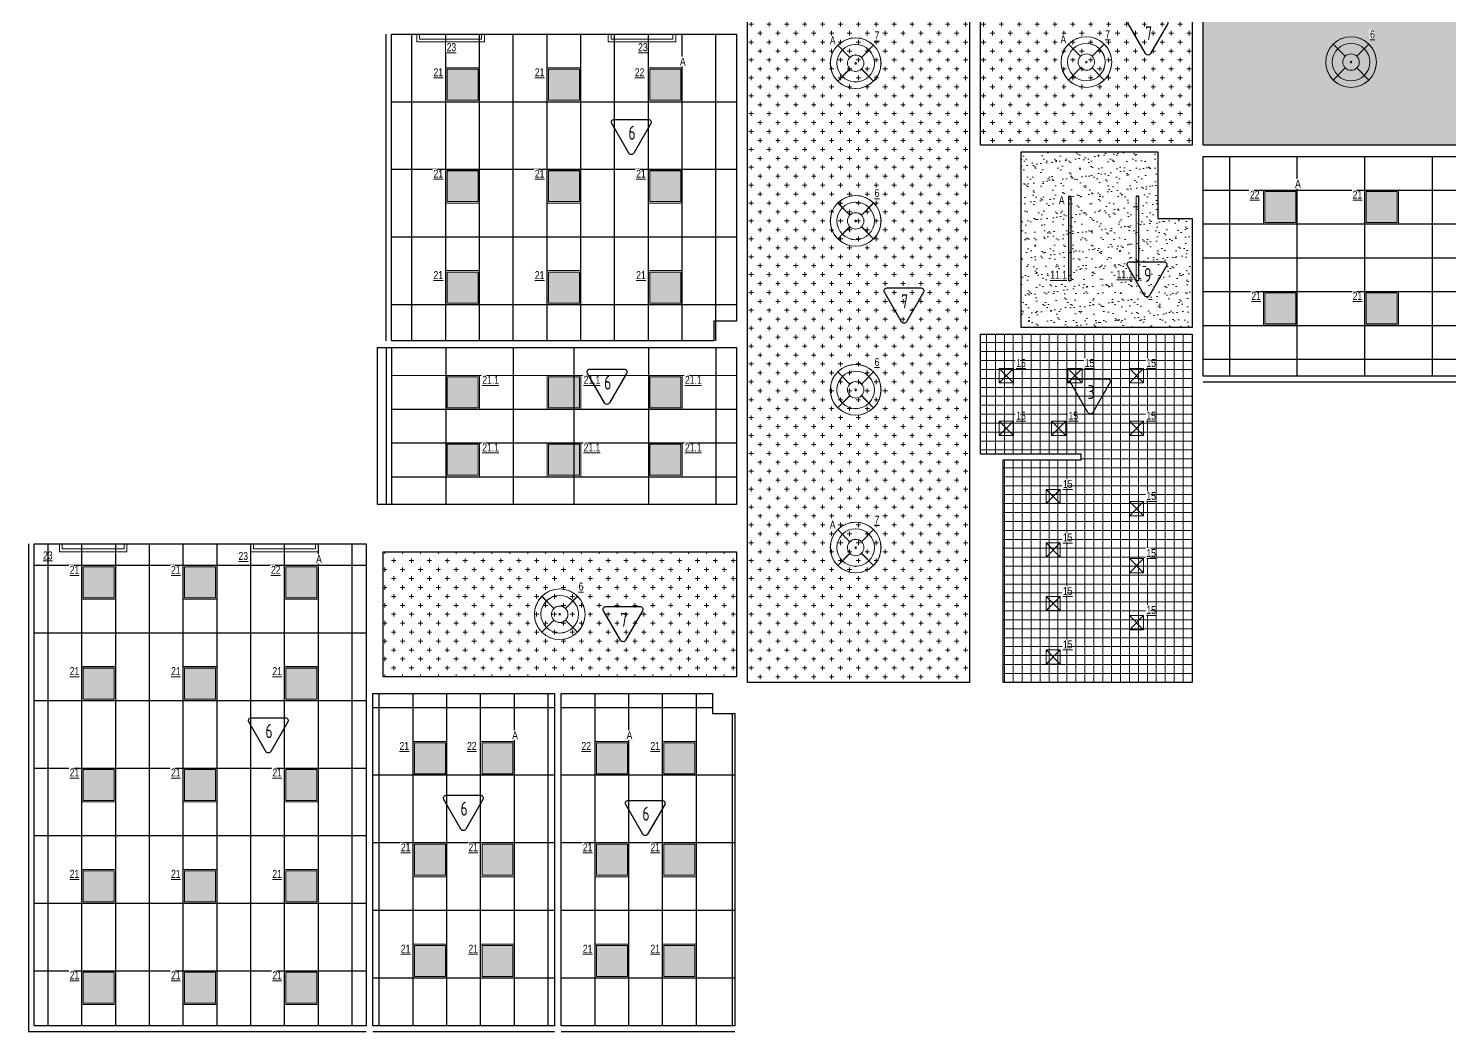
# Model space of a CAD drawing. Header units: millimetres. Extents: x -510890 to 418982, y -118257 to 141350.
# Drawn here: x -76616 to -51371, y 55456 to 73268 of the extents above; entities that cross this region are included whole.
import ezdxf

# ---------------------------------------------------------------- set-up
doc = ezdxf.new("R2010")
doc.units = ezdxf.units.MM
for name, color, linetype, lineweight in [('_ЭОМ_ОБЩ_Освещение_текст тип светильника', 172, 'Continuous', 50), ('_ЭОМ_светильник А', 1, 'Continuous', 35), ('_ЭОМ_светильник Р', 4, 'Continuous', 35), ('АР_Потолки_Штриховка', 252, 'Continuous', 0)]:
    doc.layers.add(name, color=color, linetype=linetype, lineweight=lineweight)
doc.layers.add('X-ref Light', color=250, linetype='Continuous')
doc.layers.add('АР_Потолок_Грильято_черный_50х50', color=7, linetype='Continuous', lineweight=5, true_color=0xfa3e00)
doc.layers.add('АР_Потолок_Покраска', color=7, linetype='Continuous', lineweight=5, true_color=0x007399)
doc.layers.get('X-ref Light').off()
doc.styles.add('ISOCPEUR', font='isocpeur.ttf', dxfattribs={"height": 800})
doc.styles.add('ГОСТ', font='cad.shx', dxfattribs={"width": 0.8})

# ---------------------------------------------------------------- blocks, each defined once
blk = doc.blocks.new('A$C4757d704')
at = {"true_color": 0xf8f6b0, "transparency": 33554687}
h = blk.add_hatch(color=51, dxfattribs=at)
h.dxf.hatch_style = 1
h.paths.add_polyline_path([(214, 686), (132, 768, 0.198841), (0, 450, 0.198983), (132, 132), (214, 214, -0.198912), (116, 450, -0.198912)])
edge = h.paths.add_edge_path()
edge.add_arc((450, 450), 334, 135, 180)
edge.add_arc((450, 450), 334, 180, 225)
edge.add_line((214, 214), (347, 347))
edge.add_ellipse((450, 450), major_axis=(-146, 0), ratio=1, start_angle=315, end_angle=405, ccw=False)
edge.add_line((347, 553), (214, 686))
edge = h.paths.add_edge_path()
edge.add_line((214, 686), (347, 553))
edge.add_ellipse((450, 450), major_axis=(-146, 0), ratio=1, start_angle=225, end_angle=315, ccw=False)
edge.add_line((553, 553), (686, 686))
edge.add_arc((450, 450), 334, 45, 135)
h.paths.add_polyline_path([(132, 768), (214, 686, -0.414214), (686, 686), (768, 768, 0.414374)])
h.paths.add_polyline_path([(768, 768), (686, 686, -0.198912), (784, 450, -0.198912), (686, 214), (768, 132, 0.198983), (900, 450, 0.198841)])
edge = h.paths.add_edge_path()
edge.add_line((686, 686), (553, 553))
edge.add_ellipse((450, 450), major_axis=(-146, 0), ratio=1, start_angle=495, end_angle=585, ccw=False)
edge.add_line((553, 347), (686, 214))
edge.add_arc((450, 450), 334, 315, 360)
edge.add_arc((450, 450), 334, 0, 45)
edge = h.paths.add_edge_path()
edge.add_ellipse((450, 450), major_axis=(-146, 0), ratio=1, start_angle=405, end_angle=495, ccw=False)
edge.add_line((347, 347), (214, 214))
edge.add_arc((450, 450), 334, 225, 315)
edge.add_line((686, 214), (553, 347))
h.paths.add_polyline_path([(768, 132), (686, 214, -0.414214), (214, 214), (132, 132, 0.414054)])
edge = h.paths.add_edge_path()
edge.add_ellipse((450, 450), major_axis=(-146, 0), ratio=1, start_angle=495, end_angle=585)
edge.add_ellipse((450, 450), major_axis=(-146, 0), ratio=1, start_angle=225, end_angle=315)
edge.add_ellipse((450, 450), major_axis=(-146, 0), ratio=1, start_angle=315, end_angle=405)
edge.add_ellipse((450, 450), major_axis=(-146, 0), ratio=1, start_angle=405, end_angle=495)
edge = h.paths.add_edge_path(flags=0)
edge.add_ellipse((450, 450), major_axis=(-14.6, 0), ratio=1, start_angle=0, end_angle=360)
edge = h.paths.add_edge_path(flags=16)
edge.add_ellipse((450, 450), major_axis=(-14.6, 0), ratio=1, start_angle=0, end_angle=360)
at = {"layer": 'АР_Потолки_Штриховка', "color": 18, "ltscale": 100, "true_color": 0x000000}
for points in [[(132, 768), (347, 553)], [(768, 768), (553, 553)], [(347, 347), (132, 132)], [(553, 347), (768, 132)]]:
    blk.add_lwpolyline(points, dxfattribs=at)
for radius in [450, 334]:
    blk.add_circle((450, 450), radius, dxfattribs=at)
for major_axis in [(-146, 0), (-146, 0), (-14.6, 0)]:
    blk.add_ellipse((450, 450), major_axis=major_axis, ratio=1, start_param=3.926991, end_param=10.210176, dxfattribs=at)
blk = doc.blocks.new('светильник школа коридор')
at = {"color": 0, "linetype": 'ByBlock', "lineweight": -2}
for points in [[(-318, 318), (-103, 103)], [(318, 318), (103, 103)], [(-103, -103), (-318, -318)], [(103, -103), (318, -318)]]:
    blk.add_lwpolyline(points, dxfattribs=at)
blk.add_circle((0, 0), 334, dxfattribs=at)
for major_axis in [(-450, 0), (-146, 0), (-146, 0), (-14.6, 0)]:
    blk.add_ellipse((0, 0), major_axis=major_axis, ratio=1, start_param=3.926991, end_param=10.210176, dxfattribs=at)
blk = doc.blocks.new('RVE-SLIM-PRIME-595')
at = {"color": 0, "linetype": 'ByBlock', "lineweight": -2, "ltscale": 40}
for points in [[(300, -300), (-300, -300), (-300, 300), (300, 300)], [(275, -275), (-275, -275), (-275, 275), (275, 275)]]:
    blk.add_lwpolyline(points, close=True, dxfattribs=at)
blk = doc.blocks.new('Кососвет')
at = {"color": 0, "linetype": 'ByBlock', "lineweight": -2, "ltscale": 40}
for points in [[(-600, 26), (600, 26), (600, -111)], [(-600, 26), (-600, -111)], [(-600, -111), (-550, -111)], [(-550, -24), (550, -24)], [(-550, -111), (-550, -24)], [(600, -111), (550, -111), (550, -24)]]:
    blk.add_lwpolyline(points, dxfattribs=at)
blk = doc.blocks.new('RVE-PLS5070-1500-P')
at = {"color": 0, "linetype": 'ByBlock', "lineweight": -2, "ltscale": 40}
for points in [[(750, -25), (-750, -25), (-750, 25), (750, 25)], [(745, -20), (-745, -20), (-745, 20), (745, 20)]]:
    blk.add_lwpolyline(points, close=True, dxfattribs=at)
blk = doc.blocks.new('40 НА 40 ГРИЛЬЯТО ДЛЯ 50')
at = {"color": 0, "linetype": 'ByBlock', "lineweight": -2, "ltscale": 100}
for points in [[(125, -125), (-125, -125), (-125, 125), (125, 125), (125, -125)], [(125, 125), (-125, -125)], [(-125, 125), (125, -125)]]:
    blk.add_lwpolyline(points, dxfattribs=at)
blk = doc.blocks.new('A$Cf5012a0c')
at = {"layer": 'АР_Потолки_Штриховка', "color": 18, "lineweight": 18, "ltscale": 100, "true_color": 0x000000}
for points in [[(4138, -43483), (3538, -43483), (3538, -42883), (4138, -42883)], [(4113, -43458), (3563, -43458), (3563, -42908), (4113, -42908)], [(5938, -43483), (5338, -43483), (5338, -42883), (5938, -42883)], [(5913, -43458), (5363, -43458), (5363, -42908), (5913, -42908)], [(7738, -43483), (7138, -43483), (7138, -42883), (7738, -42883)], [(7713, -43458), (7163, -43458), (7163, -42908), (7713, -42908)], [(4138, -45283), (3538, -45283), (3538, -44683), (4138, -44683)], [(5938, -45283), (5338, -45283), (5338, -44683), (5938, -44683)], [(7738, -45283), (7138, -45283), (7138, -44683), (7738, -44683)], [(4113, -45258), (3563, -45258), (3563, -44708), (4113, -44708)], [(5913, -45258), (5363, -45258), (5363, -44708), (5913, -44708)], [(7713, -45258), (7163, -45258), (7163, -44708), (7713, -44708)], [(18665, -45654), (18065, -45654), (18065, -45054), (18665, -45054)], [(18640, -45629), (18090, -45629), (18090, -45079), (18640, -45079)], [(20465, -45654), (19865, -45654), (19865, -45054), (20465, -45054)], [(20440, -45629), (19890, -45629), (19890, -45079), (20440, -45079)], [(4138, -47083), (3538, -47083), (3538, -46483), (4138, -46483)], [(4113, -47058), (3563, -47058), (3563, -46508), (4113, -46508)], [(5938, -47083), (5338, -47083), (5338, -46483), (5938, -46483)], [(5913, -47058), (5363, -47058), (5363, -46508), (5913, -46508)], [(7738, -47083), (7138, -47083), (7138, -46483), (7738, -46483)], [(7713, -47058), (7163, -47058), (7163, -46508), (7713, -46508)], [(18665, -47454), (18065, -47454), (18065, -46854), (18665, -46854)], [(18640, -47429), (18090, -47429), (18090, -46879), (18640, -46879)], [(20465, -47454), (19865, -47454), (19865, -46854), (20465, -46854)], [(20440, -47429), (19890, -47429), (19890, -46879), (20440, -46879)], [(-2325, -52315), (-2925, -52315), (-2925, -51715), (-2325, -51715)], [(-2350, -52290), (-2900, -52290), (-2900, -51740), (-2350, -51740)], [(-525, -52315), (-1125, -52315), (-1125, -51715), (-525, -51715)], [(-550, -52290), (-1100, -52290), (-1100, -51740), (-550, -51740)], [(1275, -52315), (675, -52315), (675, -51715), (1275, -51715)], [(1250, -52290), (700, -52290), (700, -51740), (1250, -51740)], [(-2325, -54115), (-2925, -54115), (-2925, -53515), (-2325, -53515)], [(-525, -54115), (-1125, -54115), (-1125, -53515), (-525, -53515)], [(1275, -54115), (675, -54115), (675, -53515), (1275, -53515)], [(-2350, -54090), (-2900, -54090), (-2900, -53540), (-2350, -53540)], [(-550, -54090), (-1100, -54090), (-1100, -53540), (-550, -53540)], [(1250, -54090), (700, -54090), (700, -53540), (1250, -53540)], [(-2325, -55915), (-2925, -55915), (-2925, -55315), (-2325, -55315)], [(-2350, -55890), (-2900, -55890), (-2900, -55340), (-2350, -55340)], [(-525, -55915), (-1125, -55915), (-1125, -55315), (-525, -55315)], [(-550, -55890), (-1100, -55890), (-1100, -55340), (-550, -55340)], [(1275, -55915), (675, -55915), (675, -55315), (1275, -55315)], [(1250, -55890), (700, -55890), (700, -55340), (1250, -55340)], [(-2325, -57715), (-2925, -57715), (-2925, -57115), (-2325, -57115)], [(-2350, -57690), (-2900, -57690), (-2900, -57140), (-2350, -57140)], [(-525, -57715), (-1125, -57715), (-1125, -57115), (-525, -57115)], [(-550, -57690), (-1100, -57690), (-1100, -57140), (-550, -57140)], [(1275, -57715), (675, -57715), (675, -57115), (1275, -57115)], [(1250, -57690), (700, -57690), (700, -57140), (1250, -57140)], [(-2325, -59515), (-2925, -59515), (-2925, -58915), (-2325, -58915)], [(-2350, -59490), (-2900, -59490), (-2900, -58940), (-2350, -58940)], [(-525, -59515), (-1125, -59515), (-1125, -58915), (-525, -58915)], [(-550, -59490), (-1100, -59490), (-1100, -58940), (-550, -58940)], [(1275, -59515), (675, -59515), (675, -58915), (1275, -58915)], [(1250, -59490), (700, -59490), (700, -58940), (1250, -58940)]]:
    blk.add_lwpolyline(points, close=True, dxfattribs=at)
at = {"layer": '_ЭОМ_светильник А', "color": 18, "lineweight": 18, "ltscale": 100, "true_color": 0x000000}
for p in [(7438, -43183), (18365, -45354), (975, -52015), (4458, -55144), (6490, -55144)]:
    blk.add_blockref('RVE-SLIM-PRIME-595', p, dxfattribs=at)
at = {"layer": '_ЭОМ_светильник Р', "color": 18, "lineweight": 18, "ltscale": 100, "true_color": 0x000000, "rotation": 180}
for p in [(3625, -42394), (7025, -42394), (-2725, -51448)]:
    blk.add_blockref('Кососвет', p, dxfattribs=at)
at = {"layer": '_ЭОМ_светильник Р', "color": 18, "lineweight": 18, "ltscale": 100, "true_color": 0x000000}
for name, p in [('светильник школа коридор', (19620, -42780)), ('RVE-SLIM-PRIME-595', (3838, -43183)), ('RVE-SLIM-PRIME-595', (5638, -43183)), ('RVE-SLIM-PRIME-595', (3838, -44983)), ('RVE-SLIM-PRIME-595', (5638, -44983)), ('RVE-SLIM-PRIME-595', (7438, -44983)), ('светильник школа коридор', (10820, -45599)), ('RVE-SLIM-PRIME-595', (20165, -45354)), ('RVE-SLIM-PRIME-595', (3838, -46783)), ('RVE-SLIM-PRIME-595', (5638, -46783)), ('RVE-SLIM-PRIME-595', (7438, -46783)), ('RVE-SLIM-PRIME-595', (18365, -47154)), ('RVE-SLIM-PRIME-595', (20165, -47154)), ('светильник школа коридор', (10820, -48599)), ('RVE-SLIM-PRIME-595', (3838, -48642)), ('RVE-SLIM-PRIME-595', (5638, -48642)), ('RVE-SLIM-PRIME-595', (7438, -48642)), ('40 НА 40 ГРИЛЬЯТО ДЛЯ 50', (13497, -48348)), ('40 НА 40 ГРИЛЬЯТО ДЛЯ 50', (14716, -48348)), ('40 НА 40 ГРИЛЬЯТО ДЛЯ 50', (15809, -48348)), ('40 НА 40 ГРИЛЬЯТО ДЛЯ 50', (13497, -49283)), ('40 НА 40 ГРИЛЬЯТО ДЛЯ 50', (14426, -49283)), ('40 НА 40 ГРИЛЬЯТО ДЛЯ 50', (15809, -49283)), ('RVE-SLIM-PRIME-595', (3838, -49842)), ('RVE-SLIM-PRIME-595', (5638, -49842)), ('RVE-SLIM-PRIME-595', (7438, -49842)), ('40 НА 40 ГРИЛЬЯТО ДЛЯ 50', (14328, -50494)), ('40 НА 40 ГРИЛЬЯТО ДЛЯ 50', (15809, -50709)), ('40 НА 40 ГРИЛЬЯТО ДЛЯ 50', (14328, -51444)), ('RVE-SLIM-PRIME-595', (-2625, -52015)), ('RVE-SLIM-PRIME-595', (-825, -52015)), ('40 НА 40 ГРИЛЬЯТО ДЛЯ 50', (15809, -51721)), ('светильник школа коридор', (5563, -52584)), ('40 НА 40 ГРИЛЬЯТО ДЛЯ 50', (14328, -52394)), ('40 НА 40 ГРИЛЬЯТО ДЛЯ 50', (15809, -52734)), ('40 НА 40 ГРИЛЬЯТО ДЛЯ 50', (14328, -53344)), ('RVE-SLIM-PRIME-595', (-2625, -53815)), ('RVE-SLIM-PRIME-595', (-825, -53815)), ('RVE-SLIM-PRIME-595', (975, -53815)), ('RVE-SLIM-PRIME-595', (3258, -55144)), ('RVE-SLIM-PRIME-595', (7690, -55144)), ('RVE-SLIM-PRIME-595', (-2625, -55615)), ('RVE-SLIM-PRIME-595', (-825, -55615)), ('RVE-SLIM-PRIME-595', (975, -55615)), ('RVE-SLIM-PRIME-595', (3258, -56944)), ('RVE-SLIM-PRIME-595', (4458, -56944)), ('RVE-SLIM-PRIME-595', (6490, -56944)), ('RVE-SLIM-PRIME-595', (7690, -56944)), ('RVE-SLIM-PRIME-595', (-2625, -57415)), ('RVE-SLIM-PRIME-595', (-825, -57415)), ('RVE-SLIM-PRIME-595', (975, -57415)), ('RVE-SLIM-PRIME-595', (3258, -58744)), ('RVE-SLIM-PRIME-595', (4458, -58744)), ('RVE-SLIM-PRIME-595', (6490, -58744)), ('RVE-SLIM-PRIME-595', (7690, -58744)), ('RVE-SLIM-PRIME-595', (-2625, -59215)), ('RVE-SLIM-PRIME-595', (-825, -59215)), ('RVE-SLIM-PRIME-595', (975, -59215))]:
    blk.add_blockref(name, p, dxfattribs=at)
at = {"layer": 'X-ref Light', "color": 18, "linetype": 'ByBlock', "lineweight": 18, "ltscale": 40, "true_color": 0x000000}
for p in [(10370, -43250), (14468, -43230), (19170, -43230), (10370, -46050), (10370, -49050), (10370, -51850), (5113, -53035)]:
    blk.add_blockref('A$C4757d704', p, dxfattribs=at)
at = {"layer": '_ЭОМ_ОБЩ_Освещение_текст тип светильника', "color": 18, "lineweight": 18, "ltscale": 40, "true_color": 0x000000, "char_height": 142.2, "width": 55.87, "attachment_point": 1, "style": 'ГОСТ', "bg_fill": 3, "box_fill_scale": 1.1, "bg_fill_color": 256, "bg_fill_transparency": 0}
for insert in [(14278, -46485), (15454, -46477)]:
    blk.add_mtext('{\\L11.1}', dxfattribs=dict(at, insert=insert))
at = {"layer": '_ЭОМ_светильник А', "color": 18, "lineweight": 18, "ltscale": 100, "true_color": 0x000000, "insert": (14429, -45161), "char_height": 142, "width": 86.04, "attachment_point": 1, "style": 'ГОСТ', "bg_fill": 3, "box_fill_scale": 1.1, "bg_fill_color": 256, "bg_fill_transparency": 0}
blk.add_mtext('А', dxfattribs=at)
at = {"layer": '_ЭОМ_светильник А', "color": 18, "lineweight": 18, "ltscale": 100, "true_color": 0x000000, "rotation": 269.9999999999999}
blk.add_blockref('RVE-PLS5070-1500-P', (14625, -45913), dxfattribs=at)
at = {"layer": '_ЭОМ_светильник Р', "color": 18, "lineweight": 18, "ltscale": 100, "true_color": 0x000000, "rotation": 269.9999999999999}
blk.add_blockref('RVE-PLS5070-1500-P', (15825, -45913), dxfattribs=at)
at = {"layer": '_ЭОМ_ОБЩ_Освещение_текст тип светильника', "color": 18, "lineweight": 18, "ltscale": 40, "true_color": 0x000000, "char_height": 142.2, "width": 55.87, "attachment_point": 1, "style": 'ГОСТ', "bg_fill": 3, "box_fill_scale": 1.1, "bg_fill_color": 256, "bg_fill_transparency": 0}
for s, insert in [('{\\L6}', (19957, -42216)), ('{\\L23}', (3555, -42444)), ('{\\L23}', (6955, -42444)), ('{\\L21}', (3321, -42890)), ('{\\L21}', (5121, -42890)), ('{\\L22}', (6897, -42890)), ('{\\L21}', (3321, -44690)), ('{\\L21}', (5121, -44690)), ('{\\L21}', (6921, -44690)), ('{\\L6}', (11157, -45035)), ('{\\L22}', (17824, -45062)), ('{\\L21}', (19649, -45062)), ('{\\L21}', (3321, -46490)), ('{\\L21}', (5121, -46490)), ('{\\L21}', (6921, -46490)), ('{\\L21}', (17849, -46862)), ('{\\L21}', (19649, -46862)), ('{\\L6}', (11157, -48035)), ('{\\L15}', (13672, -48052)), ('{\\L15}', (14891, -48052)), ('{\\L15}', (15984, -48052)), ('{\\L21.1}', (4188, -48350)), ('{\\L21.1}', (5988, -48350)), ('{\\L21.1}', (7788, -48350)), ('{\\L15}', (13672, -48987)), ('{\\L15}', (14602, -48987)), ('{\\L15}', (15984, -48987)), ('{\\L21.1}', (4188, -49550)), ('{\\L21.1}', (5988, -49550)), ('{\\L21.1}', (7788, -49550)), ('{\\L15}', (14503, -50199)), ('{\\L15}', (15984, -50413)), ('{\\L15}', (14503, -51149)), ('{\\L23}', (-3615, -51468)), ('{\\L15}', (15984, -51425)), ('{\\L21}', (-3141, -51723)), ('{\\L21}', (-1341, -51723)), ('{\\L22}', (434, -51723)), ('{\\L6}', (5899, -52020)), ('{\\L15}', (14503, -52099)), ('{\\L15}', (15984, -52438)), ('{\\L15}', (14503, -53048)), ('{\\L21}', (-3141, -53523)), ('{\\L21}', (-1341, -53523)), ('{\\L21}', (459, -53523)), ('{\\L21}', (2717, -54852)), ('{\\L22}', (3917, -54852)), ('{\\L22}', (5949, -54852)), ('{\\L21}', (7174, -54852)), ('{\\L21}', (-3141, -55323)), ('{\\L21}', (-1341, -55323)), ('{\\L21}', (459, -55323)), ('{\\L21}', (2741, -56652)), ('{\\L21}', (3941, -56652)), ('{\\L21}', (5974, -56652)), ('{\\L21}', (7174, -56652)), ('{\\L21}', (-3141, -57123)), ('{\\L21}', (-1341, -57123)), ('{\\L21}', (459, -57123)), ('{\\L21}', (2741, -58452)), ('{\\L21}', (3941, -58452)), ('{\\L21}', (5974, -58452)), ('{\\L21}', (7174, -58452)), ('{\\L21}', (-3141, -58923)), ('{\\L21}', (-1341, -58923)), ('{\\L21}', (459, -58923))]:
    blk.add_mtext(s, dxfattribs=dict(at, insert=insert))
at = {"layer": '_ЭОМ_светильник А', "color": 18, "lineweight": 18, "ltscale": 100, "true_color": 0x000000, "char_height": 142, "width": 86.04, "attachment_point": 1, "style": 'ГОСТ', "bg_fill": 3, "box_fill_scale": 1.1, "bg_fill_color": 256, "bg_fill_transparency": 0}
for insert in [(10361, -42325, 0), (14458, -42305, 0), (7699, -42699), (18626, -44871), (10361, -50925, 0), (1236, -51532), (4719, -54661), (6751, -54661)]:
    blk.add_mtext('А', dxfattribs=dict(at, insert=insert))
at = {"layer": '_ЭОМ_светильник А', "color": 18, "lineweight": 18, "ltscale": 100, "true_color": 0x000000}
for p in [(10820, -42799), (14918, -42780), (10820, -51399)]:
    blk.add_blockref('светильник школа коридор', p, dxfattribs=at)
at = {"layer": '_ЭОМ_светильник Р', "color": 18, "lineweight": 18, "ltscale": 100, "true_color": 0x000000, "rotation": 180}
blk.add_blockref('Кососвет', (675, -51448), dxfattribs=at)
at = {"layer": '_ЭОМ_ОБЩ_Освещение_текст тип светильника', "color": 18, "lineweight": 18, "ltscale": 40, "true_color": 0x000000, "char_height": 142.2, "width": 55.87, "attachment_point": 1, "style": 'ГОСТ', "bg_fill": 3, "box_fill_scale": 1.1, "bg_fill_color": 256, "bg_fill_transparency": 0}
for s, insert in [('{\\L7}', (11157, -42235)), ('{\\L7}', (15254, -42216)), ('{\\L7}', (11157, -50835)), ('{\\L23}', (-143, -51478))]:
    blk.add_mtext(s, dxfattribs=dict(at, insert=insert))

msp = doc.modelspace()

# ---------------------------------------------------------------- hatches: boundary and pattern name
at = {"layer": 'АР_Потолки_Штриховка', "ltscale": 100, "true_color": 0xf8f6b0}
h = msp.add_hatch(color=51, dxfattribs=at)
h.dxf.hatch_style = 1
h.paths.add_polyline_path([(-69178.2, 71992.5), (-68628.2, 71992.5), (-68628.2, 72542.5), (-69178.2, 72542.5)])
h = msp.add_hatch(color=51, dxfattribs=at)
h.dxf.hatch_style = 1
h.paths.add_polyline_path([(-67378.2, 71992.5), (-66828.2, 71992.5), (-66828.2, 72542.5), (-67378.2, 72542.5)])
h = msp.add_hatch(color=51, dxfattribs=at)
h.dxf.hatch_style = 1
h.paths.add_polyline_path([(-65578.2, 71992.5), (-65028.2, 71992.5), (-65028.2, 72542.5), (-65578.2, 72542.5)])
h = msp.add_hatch(color=51, dxfattribs=at)
h.dxf.hatch_style = 1
h.paths.add_polyline_path([(-69178.2, 70192.5), (-68628.2, 70192.5), (-68628.2, 70742.5), (-69178.2, 70742.5)])
h = msp.add_hatch(color=51, dxfattribs=at)
h.dxf.hatch_style = 1
h.paths.add_polyline_path([(-67378.2, 70192.5), (-66828.2, 70192.5), (-66828.2, 70742.5), (-67378.2, 70742.5)])
h = msp.add_hatch(color=51, dxfattribs=at)
h.dxf.hatch_style = 1
h.paths.add_polyline_path([(-65578.2, 70192.5), (-65028.2, 70192.5), (-65028.2, 70742.5), (-65578.2, 70742.5)])
h = msp.add_hatch(color=51, dxfattribs=at)
h.dxf.hatch_style = 1
h.paths.add_polyline_path([(-54650.7, 69820.7), (-54100.7, 69820.7), (-54100.7, 70370.7), (-54650.7, 70370.7)])
h = msp.add_hatch(color=51, dxfattribs=at)
h.dxf.hatch_style = 1
h.paths.add_polyline_path([(-52850.7, 69820.7), (-52300.7, 69820.7), (-52300.7, 70370.7), (-52850.7, 70370.7)])
h = msp.add_hatch(color=51, dxfattribs=at)
h.dxf.hatch_style = 1
h.paths.add_polyline_path([(-69178.2, 68392.5), (-68628.2, 68392.5), (-68628.2, 68942.5), (-69178.2, 68942.5)])
h = msp.add_hatch(color=51, dxfattribs=at)
h.dxf.hatch_style = 1
h.paths.add_polyline_path([(-67378.2, 68392.5), (-66828.2, 68392.5), (-66828.2, 68942.5), (-67378.2, 68942.5)])
h = msp.add_hatch(color=51, dxfattribs=at)
h.dxf.hatch_style = 1
h.paths.add_polyline_path([(-65578.2, 68392.5), (-65028.2, 68392.5), (-65028.2, 68942.5), (-65578.2, 68942.5)])
h = msp.add_hatch(color=51, dxfattribs=at)
h.dxf.hatch_style = 1
h.paths.add_polyline_path([(-54650.7, 68020.7), (-54100.7, 68020.7), (-54100.7, 68570.7), (-54650.7, 68570.7)])
h = msp.add_hatch(color=51, dxfattribs=at)
h.dxf.hatch_style = 1
h.paths.add_polyline_path([(-52850.7, 68020.7), (-52300.7, 68020.7), (-52300.7, 68570.7), (-52850.7, 68570.7)])
h = msp.add_hatch(color=51, dxfattribs=at)
h.dxf.hatch_style = 1
h.paths.add_polyline_path([(-69178.2, 66533.2), (-68628.2, 66533.2), (-68628.2, 67083.2), (-69178.2, 67083.2)])
h = msp.add_hatch(color=51, dxfattribs=at)
h.dxf.hatch_style = 1
h.paths.add_polyline_path([(-67378.2, 66533.2), (-66828.2, 66533.2), (-66828.2, 67083.2), (-67378.2, 67083.2)])
h = msp.add_hatch(color=51, dxfattribs=at)
h.dxf.hatch_style = 1
h.paths.add_polyline_path([(-65578.2, 66533.2), (-65028.2, 66533.2), (-65028.2, 67083.2), (-65578.2, 67083.2)])
h = msp.add_hatch(color=51, dxfattribs=at)
h.dxf.hatch_style = 1
h.paths.add_polyline_path([(-69178.2, 65333.2), (-68628.2, 65333.2), (-68628.2, 65883.2), (-69178.2, 65883.2)])
h = msp.add_hatch(color=51, dxfattribs=at)
h.dxf.hatch_style = 1
h.paths.add_polyline_path([(-67378.2, 65333.2), (-66828.2, 65333.2), (-66828.2, 65883.2), (-67378.2, 65883.2)])
h = msp.add_hatch(color=51, dxfattribs=at)
h.dxf.hatch_style = 1
h.paths.add_polyline_path([(-65578.2, 65333.2), (-65028.2, 65333.2), (-65028.2, 65883.2), (-65578.2, 65883.2)])
h = msp.add_hatch(color=51, dxfattribs=at)
h.dxf.hatch_style = 1
h.paths.add_polyline_path([(-75640.7, 63159.7), (-75090.7, 63159.7), (-75090.7, 63709.7), (-75640.7, 63709.7)])
h = msp.add_hatch(color=51, dxfattribs=at)
h.dxf.hatch_style = 1
h.paths.add_polyline_path([(-73840.7, 63159.7), (-73290.7, 63159.7), (-73290.7, 63709.7), (-73840.7, 63709.7)])
h = msp.add_hatch(color=51, dxfattribs=at)
h.dxf.hatch_style = 1
h.paths.add_polyline_path([(-72040.7, 63159.7), (-71490.7, 63159.7), (-71490.7, 63709.7), (-72040.7, 63709.7)])
h = msp.add_hatch(color=51, dxfattribs=at)
h.dxf.hatch_style = 1
h.paths.add_polyline_path([(-75640.7, 61359.7), (-75090.7, 61359.7), (-75090.7, 61909.7), (-75640.7, 61909.7)])
h = msp.add_hatch(color=51, dxfattribs=at)
h.dxf.hatch_style = 1
h.paths.add_polyline_path([(-73840.7, 61359.7), (-73290.7, 61359.7), (-73290.7, 61909.7), (-73840.7, 61909.7)])
h = msp.add_hatch(color=51, dxfattribs=at)
h.dxf.hatch_style = 1
h.paths.add_polyline_path([(-72040.7, 61359.7), (-71490.7, 61359.7), (-71490.7, 61909.7), (-72040.7, 61909.7)])
h = msp.add_hatch(color=51, dxfattribs=at)
h.dxf.hatch_style = 1
h.paths.add_polyline_path([(-69758.2, 60030.7), (-69208.2, 60030.7), (-69208.2, 60580.7), (-69758.2, 60580.7)])
h = msp.add_hatch(color=51, dxfattribs=at)
h.dxf.hatch_style = 1
h.paths.add_polyline_path([(-68558.2, 60030.7), (-68008.2, 60030.7), (-68008.2, 60580.7), (-68558.2, 60580.7)])
h = msp.add_hatch(color=51, dxfattribs=at)
h.dxf.hatch_style = 1
h.paths.add_polyline_path([(-66525.7, 60030.7), (-65975.7, 60030.7), (-65975.7, 60580.7), (-66525.7, 60580.7)])
h = msp.add_hatch(color=51, dxfattribs=at)
h.dxf.hatch_style = 1
h.paths.add_polyline_path([(-65325.7, 60030.7), (-64775.7, 60030.7), (-64775.7, 60580.7), (-65325.7, 60580.7)])
h = msp.add_hatch(color=51, dxfattribs=at)
h.dxf.hatch_style = 1
h.paths.add_polyline_path([(-75640.7, 59559.7), (-75090.7, 59559.7), (-75090.7, 60109.7), (-75640.7, 60109.7)])
h = msp.add_hatch(color=51, dxfattribs=at)
h.dxf.hatch_style = 1
h.paths.add_polyline_path([(-73840.7, 59559.7), (-73290.7, 59559.7), (-73290.7, 60109.7), (-73840.7, 60109.7)])
h = msp.add_hatch(color=51, dxfattribs=at)
h.dxf.hatch_style = 1
h.paths.add_polyline_path([(-72040.7, 59559.7), (-71490.7, 59559.7), (-71490.7, 60109.7), (-72040.7, 60109.7)])
h = msp.add_hatch(color=51, dxfattribs=at)
h.dxf.hatch_style = 1
h.paths.add_polyline_path([(-69758.2, 58230.7), (-69208.2, 58230.7), (-69208.2, 58780.7), (-69758.2, 58780.7)])
h = msp.add_hatch(color=51, dxfattribs=at)
h.dxf.hatch_style = 1
h.paths.add_polyline_path([(-68558.2, 58230.7), (-68008.2, 58230.7), (-68008.2, 58780.7), (-68558.2, 58780.7)])
h = msp.add_hatch(color=51, dxfattribs=at)
h.dxf.hatch_style = 1
h.paths.add_polyline_path([(-66525.7, 58230.7), (-65975.7, 58230.7), (-65975.7, 58780.7), (-66525.7, 58780.7)])
h = msp.add_hatch(color=51, dxfattribs=at)
h.dxf.hatch_style = 1
h.paths.add_polyline_path([(-65325.7, 58230.7), (-64775.7, 58230.7), (-64775.7, 58780.7), (-65325.7, 58780.7)])
h = msp.add_hatch(color=51, dxfattribs=at)
h.dxf.hatch_style = 1
h.paths.add_polyline_path([(-75640.7, 57759.7), (-75090.7, 57759.7), (-75090.7, 58309.7), (-75640.7, 58309.7)])
h = msp.add_hatch(color=51, dxfattribs=at)
h.dxf.hatch_style = 1
h.paths.add_polyline_path([(-73840.7, 57759.7), (-73290.7, 57759.7), (-73290.7, 58309.7), (-73840.7, 58309.7)])
h = msp.add_hatch(color=51, dxfattribs=at)
h.dxf.hatch_style = 1
h.paths.add_polyline_path([(-72040.7, 57759.7), (-71490.7, 57759.7), (-71490.7, 58309.7), (-72040.7, 58309.7)])
h = msp.add_hatch(color=51, dxfattribs=at)
h.dxf.hatch_style = 1
h.paths.add_polyline_path([(-69758.2, 56430.7), (-69208.2, 56430.7), (-69208.2, 56980.7), (-69758.2, 56980.7)])
h = msp.add_hatch(color=51, dxfattribs=at)
h.dxf.hatch_style = 1
h.paths.add_polyline_path([(-68558.2, 56430.7), (-68008.2, 56430.7), (-68008.2, 56980.7), (-68558.2, 56980.7)])
h = msp.add_hatch(color=51, dxfattribs=at)
h.dxf.hatch_style = 1
h.paths.add_polyline_path([(-66525.7, 56430.7), (-65975.7, 56430.7), (-65975.7, 56980.7), (-66525.7, 56980.7)])
h = msp.add_hatch(color=51, dxfattribs=at)
h.dxf.hatch_style = 1
h.paths.add_polyline_path([(-65325.7, 56430.7), (-64775.7, 56430.7), (-64775.7, 56980.7), (-65325.7, 56980.7)])
h = msp.add_hatch(color=51, dxfattribs=at)
h.dxf.hatch_style = 1
h.paths.add_polyline_path([(-75640.7, 55959.7), (-75090.7, 55959.7), (-75090.7, 56509.7), (-75640.7, 56509.7)])
h = msp.add_hatch(color=51, dxfattribs=at)
h.dxf.hatch_style = 1
h.paths.add_polyline_path([(-73840.7, 55959.7), (-73290.7, 55959.7), (-73290.7, 56509.7), (-73840.7, 56509.7)])
h = msp.add_hatch(color=51, dxfattribs=at)
h.dxf.hatch_style = 1
h.paths.add_polyline_path([(-72040.7, 55959.7), (-71490.7, 55959.7), (-71490.7, 56509.7), (-72040.7, 56509.7)])
at = {"layer": 'АР_Потолок_Грильято_черный_50х50', "transparency": 33554559}
h = msp.add_hatch(dxfattribs=at)
h.set_pattern_fill('ANSI37', color=256, scale=50, angle=45)
h.set_pattern_definition([(90, (-55945.7, 61655.68), (-158.75, 0), []), (180, (-55945.7, 61655.68), (0, -158.75), [])])
h.paths.add_polyline_path([(-59300, 65605.7), (-57917.9, 65605.7), (-57917.9, 65705.7), (-59700.7, 65705.7), (-59700.7, 67836.8), (-55945.7, 67836.8), (-55945.7, 61655.7), (-59300, 61655.7)])
at = {"layer": 'АР_Потолок_Покраска'}
h = msp.add_hatch(dxfattribs=at)
h.set_pattern_fill('CROSS', color=256, scale=25)
h.paths.add_polyline_path([(-63840.7, 75045.7), (-60000.7, 75045.7), (-60000.7, 73908.2), (-59900.7, 73908.2), (-59900.7, 71908.2), (-59900.7, 61655.7), (-63840.7, 61655.7)])
h = msp.add_hatch(dxfattribs=at)
h.set_pattern_fill('CROSS', color=256, scale=25)
h.paths.add_polyline_path([(-55745.7, 74144.5), (-50940.7, 74144.5), (-50940.7, 74865.7), (-34180.7, 74865.7), (-34180.7, 74144.5), (-29330.7, 74144.5), (-29330.7, 71195.7), (-55745.7, 71195.7)])
h = msp.add_hatch(dxfattribs=at)
h.set_pattern_fill('CROSS', color=256, scale=25)
h.paths.add_polyline_path([(-59700.7, 74244.5), (-55945.7, 74244.5), (-55945.7, 71195.7), (-59700.7, 71195.7)])
h = msp.add_hatch(dxfattribs=at)
h.set_pattern_fill('AR-SAND', color=256, scale=5)
h.set_pattern_definition([(37.5, (-264472.44, 36204.57), (-8.00016, 244.70662), [0, -193.04, 0, -215.9, 0, -206.375]), (7.5, (-264472.44, 36204.57), (224.76164, 358.41255), [0, -104.14, 0, -173.99, 0, -66.675]), (327.5, (-264628.65, 36204.57), (395.49619, 0.7186), [0, -63.5, 0, -228.6, 0, -298.45]), (317.5, (-264628.65, 36204.57), (381.7782, 111.46466), [0, -31.75, 0, -149.86, 0, -171.45])])
h.paths.add_polyline_path([(-56553.9, 71075.7), (-56553.9, 69895.7), (-55945.7, 69895.7), (-55945.7, 67956.8), (-58980.8, 67956.8), (-58980.8, 71075.7)])
h = msp.add_hatch(dxfattribs=at)
h.set_pattern_fill('CROSS', color=256, scale=25)
h.paths.add_polyline_path([(-70315.7, 63975.7), (-64040.7, 63975.7), (-64040.7, 61755.7), (-70315.7, 61755.7)])

# ---------------------------------------------------------------- linework, layer by layer
for p, q in [((-70263.6, 67600.7), (-70263.6, 64815.7)), ((-70165.7, 67600.7), (-70165.7, 64815.7))]:
    msp.add_line(p, q)
for points in [[(-63840.7, 75045.7), (-60000.7, 75045.7), (-60000.7, 73908.2), (-59900.7, 73908.2), (-59900.7, 71908.2), (-59900.7, 61655.7), (-63840.7, 61655.7)], [(-55745.7, 74144.5), (-50940.7, 74144.5), (-50940.7, 74865.7), (-34180.7, 74865.7), (-34180.7, 74144.5), (-29330.7, 74144.5), (-29330.7, 71195.7), (-55745.7, 71195.7)], [(-59700.7, 74244.5), (-55945.7, 74244.5), (-55945.7, 71195.7), (-59700.7, 71195.7)], [(-70165.7, 73167.5), (-64040.7, 73167.5), (-64040.7, 68070.7), (-64440.7, 68070.7), (-64440.7, 67720.7), (-70165.7, 67720.7)], [(-56553.9, 71075.7), (-56553.9, 69895.7), (-55945.7, 69895.7), (-55945.7, 67956.8), (-58980.8, 67956.8), (-58980.8, 71075.7)], [(-55745.7, 70995.7), (-47605.7, 70995.7), (-47605.7, 67095.7), (-55745.7, 67095.7)], [(-59300, 65605.7), (-57917.9, 65605.7), (-57917.9, 65705.7), (-59700.7, 65705.7), (-59700.7, 67836.8), (-55945.7, 67836.8), (-55945.7, 61655.7), (-59300, 61655.7)], [(-70415.7, 67600.7), (-64040.7, 67600.7), (-64040.7, 64815.7), (-70415.7, 64815.7)], [(-76515.7, 64113.4), (-70615.7, 64113.4), (-70615.7, 55555.7), (-76515.7, 55555.7)], [(-70315.7, 63975.7), (-64040.7, 63975.7), (-64040.7, 61755.7), (-70315.7, 61755.7)], [(-70495.7, 61455.7), (-67270.7, 61455.7), (-67270.7, 55555.7), (-70495.7, 55555.7)], [(-67150.7, 61455.7), (-64465.7, 61455.7), (-64465.7, 61105.7), (-64065.7, 61105.7), (-64065.7, 55555.7), (-67150.7, 55555.7)]]:
    msp.add_lwpolyline(points, close=True)
for points in [[(-57030.5, 73420.2), (-56424.3, 73420.2, -0.5773495), (-56381, 73345.2), (-56684.1, 72820.2, -0.5773541), (-56770.7, 72820.2), (-57073.8, 73345.2, -0.5773491), (-57030.5, 73420.2, -0.0000017)], [(-66209.9, 71653.6), (-65603.7, 71653.6, -0.5773495), (-65560.4, 71578.6), (-65863.5, 71053.6, -0.5773541), (-65950.1, 71053.6), (-66253.2, 71578.6, -0.5773491), (-66209.9, 71653.6, -0.0000017)], [(-57050.6, 69125.7), (-56444.4, 69125.7, -0.5773495), (-56401.1, 69050.7), (-56704.2, 68525.7, -0.5773541), (-56790.8, 68525.7), (-57093.9, 69050.7, -0.5773491), (-57050.6, 69125.7, -0.0000017)], [(-61365.5, 68659.4), (-60759.2, 68659.4, -0.5773495), (-60715.9, 68584.4), (-61019.1, 68059.4, -0.5773541), (-61105.7, 68059.4), (-61408.8, 68584.4, -0.5773491), (-61365.5, 68659.4, -0.0000017)], [(-66641.5, 67217.6), (-66035.3, 67217.6, -0.5773495), (-65992, 67142.6), (-66295.1, 66617.6, -0.5773541), (-66381.7, 66617.6), (-66684.8, 67142.6, -0.5773491), (-66641.5, 67217.6, -0.0000017)], [(-58054.1, 67048.7), (-57447.9, 67048.7, -0.5773495), (-57404.6, 66973.7), (-57707.7, 66448.7, -0.5773541), (-57794.3, 66448.7), (-58097.4, 66973.7, -0.5773491), (-58054.1, 67048.7, -0.0000017)], [(-66356.1, 63002.7), (-65749.9, 63002.7, -0.5773495), (-65706.6, 62927.7), (-66009.7, 62402.7, -0.5773541), (-66096.3, 62402.7), (-66399.4, 62927.7, -0.5773491), (-66356.1, 63002.7, -0.0000017)], [(-72658.2, 61028.2), (-72052, 61028.2, -0.5773495), (-72008.7, 60953.2), (-72311.8, 60428.2, -0.5773541), (-72398.4, 60428.2), (-72701.5, 60953.2, -0.5773491), (-72658.2, 61028.2, -0.0000017)], [(-69193, 59651.6), (-68586.8, 59651.6, -0.5773495), (-68543.4, 59576.6), (-68846.6, 59051.6, -0.5773541), (-68933.2, 59051.6), (-69236.3, 59576.6, -0.5773491), (-69193, 59651.6, -0.0000017)], [(-65963.1, 59561.1), (-65356.9, 59561.1, -0.5773495), (-65313.6, 59486.1), (-65616.7, 58961.1, -0.5773541), (-65703.3, 58961.1), (-66006.4, 59486.1, -0.5773491), (-65963.1, 59561.1, -0.0000017)]]:
    msp.add_lwpolyline(points, format="xyb")
for points in [[(-70265.7, 73167.5), (-70265.7, 67720.7)], [(-69803.2, 67720.7), (-69803.2, 73167.5)], [(-69203.2, 67720.7), (-69203.2, 73167.5)], [(-68603.2, 67720.7), (-68603.2, 73167.5)], [(-68003.2, 67720.7), (-68003.2, 73167.5)], [(-67403.2, 67720.7), (-67403.2, 73167.5)], [(-66803.2, 67720.7), (-66803.2, 73167.5)], [(-66203.2, 67720.7), (-66203.2, 73167.5)], [(-65603.2, 67720.7), (-65603.2, 73167.5)], [(-65003.2, 67720.7), (-65003.2, 73167.5)], [(-64403.2, 67720.7), (-64403.2, 73167.5)], [(-70165.7, 71967.5), (-64040.7, 71967.5)], [(-55745.7, 70995.7), (-47605.7, 70995.7)], [(-55275.7, 67095.7), (-55275.7, 70995.7)], [(-54075.7, 67095.7), (-54075.7, 70995.7)], [(-52875.7, 67095.7), (-52875.7, 70995.7)], [(-51675.7, 67095.7), (-51675.7, 70995.7)], [(-70165.7, 70767.5), (-64040.7, 70767.5)], [(-55745.7, 70395.7), (-47605.7, 70395.7)], [(-55745.7, 69795.7), (-47605.7, 69795.7)], [(-70165.7, 69567.5), (-64040.7, 69567.5)], [(-55745.7, 69195.7), (-47605.7, 69195.7)], [(-55745.7, 68595.7), (-47605.7, 68595.7)], [(-70165.7, 68367.5), (-64040.7, 68367.5)], [(-55745.7, 67995.7), (-47605.7, 67995.7)], [(-69203.2, 67600.7), (-69203.2, 64815.7)], [(-68003.2, 67600.7), (-68003.2, 64815.7)], [(-66928.2, 67600.7), (-66928.2, 64815.7)], [(-65603.2, 67600.7), (-65603.2, 64815.7)], [(-64403.2, 67600.7), (-64403.2, 64815.7)], [(-55745.7, 67395.7), (-47605.7, 67395.7)], [(-70156.9, 67112.8), (-64040.7, 67108.2)], [(-55745.7, 66995.7), (-47605.7, 66995.7)], [(-70165.7, 66508.2), (-64040.7, 66508.2)], [(-70165.7, 65908.2), (-64040.7, 65908.2)], [(-70165.7, 65308.2), (-64040.7, 65308.2)], [(-76615.7, 64113.4), (-76615.7, 55455.7), (-70615.7, 55455.7)], [(-76265.7, 55555.7), (-76265.7, 64113.4)], [(-75665.7, 55555.7), (-75665.7, 64113.4)], [(-75065.7, 55555.7), (-75065.7, 64113.4)], [(-74465.7, 55555.7), (-74465.7, 64113.4)], [(-73865.7, 55555.7), (-73865.7, 64113.4)], [(-73265.7, 55555.7), (-73265.7, 64113.4)], [(-72665.7, 55555.7), (-72665.7, 64113.4)], [(-72065.7, 55555.7), (-72065.7, 64113.4)], [(-71465.7, 55555.7), (-71465.7, 64113.4)], [(-70865.7, 55555.7), (-70865.7, 64113.4)], [(-76515.7, 63734.7), (-70615.7, 63734.7)], [(-76515.7, 62534.7), (-70615.7, 62534.7)], [(-70383.2, 55555.7), (-70383.2, 61455.7)], [(-69783.2, 55555.7), (-69783.2, 61455.7)], [(-69183.2, 55555.7), (-69183.2, 61455.7)], [(-68583.2, 55555.7), (-68583.2, 61455.7)], [(-67983.2, 55555.7), (-67983.2, 61455.7)], [(-67383.2, 55555.7), (-67383.2, 61455.7)], [(-66550.7, 55555.7), (-66550.7, 61455.7)], [(-65950.7, 55555.7), (-65950.7, 61455.7)], [(-65350.7, 55555.7), (-65350.7, 61455.7)], [(-64750.7, 55555.7), (-64750.7, 61455.7)], [(-76515.7, 61334.7), (-70615.7, 61334.7)], [(-67270.7, 61205.7), (-70495.7, 61205.7)], [(-64465.7, 61205.7), (-67150.7, 61205.7)], [(-64106.9, 55555.7), (-64106.9, 61105.7)], [(-76515.7, 60134.7), (-70615.7, 60134.7)], [(-67270.7, 60005.7), (-70495.7, 60005.7)], [(-64065.7, 60005.7), (-67150.7, 60005.7)], [(-76515.7, 58934.7), (-70615.7, 58934.7)], [(-67270.7, 58805.7), (-70495.7, 58805.7)], [(-64065.7, 58805.7), (-67150.7, 58805.7)], [(-76515.7, 57734.7), (-70615.7, 57734.7)], [(-67270.7, 57605.7), (-70495.7, 57605.7)], [(-64065.7, 57605.7), (-67150.7, 57605.7)], [(-76515.7, 56534.7), (-70615.7, 56534.7)], [(-67270.7, 56405.7), (-70495.7, 56405.7)], [(-64065.7, 56405.7), (-67150.7, 56405.7)], [(-70495.7, 55456.7), (-67270.7, 55456.7)], [(-67150.7, 55456.7), (-64065.7, 55456.7)]]:
    msp.add_lwpolyline(points)
at = {"layer": 'АР_Потолки_Штриховка', "color": 18, "ltscale": 100, "true_color": 0x000000}
for points in [[(-68603.2, 71967.5), (-69203.2, 71967.5), (-69203.2, 72567.5), (-68603.2, 72567.5)], [(-68628.2, 71992.5), (-69178.2, 71992.5), (-69178.2, 72542.5), (-68628.2, 72542.5)], [(-66803.2, 71967.5), (-67403.2, 71967.5), (-67403.2, 72567.5), (-66803.2, 72567.5)], [(-66828.2, 71992.5), (-67378.2, 71992.5), (-67378.2, 72542.5), (-66828.2, 72542.5)], [(-65003.2, 71967.5), (-65603.2, 71967.5), (-65603.2, 72567.5), (-65003.2, 72567.5)], [(-65028.2, 71992.5), (-65578.2, 71992.5), (-65578.2, 72542.5), (-65028.2, 72542.5)], [(-68603.2, 70167.5), (-69203.2, 70167.5), (-69203.2, 70767.5), (-68603.2, 70767.5)], [(-68628.2, 70192.5), (-69178.2, 70192.5), (-69178.2, 70742.5), (-68628.2, 70742.5)], [(-66803.2, 70167.5), (-67403.2, 70167.5), (-67403.2, 70767.5), (-66803.2, 70767.5)], [(-66828.2, 70192.5), (-67378.2, 70192.5), (-67378.2, 70742.5), (-66828.2, 70742.5)], [(-65003.2, 70167.5), (-65603.2, 70167.5), (-65603.2, 70767.5), (-65003.2, 70767.5)], [(-65028.2, 70192.5), (-65578.2, 70192.5), (-65578.2, 70742.5), (-65028.2, 70742.5)], [(-54075.7, 69795.7), (-54675.7, 69795.7), (-54675.7, 70395.7), (-54075.7, 70395.7)], [(-54100.7, 69820.7), (-54650.7, 69820.7), (-54650.7, 70370.7), (-54100.7, 70370.7)], [(-52275.7, 69795.7), (-52875.7, 69795.7), (-52875.7, 70395.7), (-52275.7, 70395.7)], [(-52300.7, 69820.7), (-52850.7, 69820.7), (-52850.7, 70370.7), (-52300.7, 70370.7)], [(-68603.2, 68367.5), (-69203.2, 68367.5), (-69203.2, 68967.5), (-68603.2, 68967.5)], [(-68628.2, 68392.5), (-69178.2, 68392.5), (-69178.2, 68942.5), (-68628.2, 68942.5)], [(-66803.2, 68367.5), (-67403.2, 68367.5), (-67403.2, 68967.5), (-66803.2, 68967.5)], [(-66828.2, 68392.5), (-67378.2, 68392.5), (-67378.2, 68942.5), (-66828.2, 68942.5)], [(-65003.2, 68367.5), (-65603.2, 68367.5), (-65603.2, 68967.5), (-65003.2, 68967.5)], [(-65028.2, 68392.5), (-65578.2, 68392.5), (-65578.2, 68942.5), (-65028.2, 68942.5)], [(-54075.7, 67995.7), (-54675.7, 67995.7), (-54675.7, 68595.7), (-54075.7, 68595.7)], [(-54100.7, 68020.7), (-54650.7, 68020.7), (-54650.7, 68570.7), (-54100.7, 68570.7)], [(-52275.7, 67995.7), (-52875.7, 67995.7), (-52875.7, 68595.7), (-52275.7, 68595.7)], [(-52300.7, 68020.7), (-52850.7, 68020.7), (-52850.7, 68570.7), (-52300.7, 68570.7)], [(-75065.7, 63134.7), (-75665.7, 63134.7), (-75665.7, 63734.7), (-75065.7, 63734.7)], [(-75090.7, 63159.7), (-75640.7, 63159.7), (-75640.7, 63709.7), (-75090.7, 63709.7)], [(-73265.7, 63134.7), (-73865.7, 63134.7), (-73865.7, 63734.7), (-73265.7, 63734.7)], [(-73290.7, 63159.7), (-73840.7, 63159.7), (-73840.7, 63709.7), (-73290.7, 63709.7)], [(-71465.7, 63134.7), (-72065.7, 63134.7), (-72065.7, 63734.7), (-71465.7, 63734.7)], [(-71490.7, 63159.7), (-72040.7, 63159.7), (-72040.7, 63709.7), (-71490.7, 63709.7)], [(-75065.7, 61334.7), (-75665.7, 61334.7), (-75665.7, 61934.7), (-75065.7, 61934.7)], [(-75090.7, 61359.7), (-75640.7, 61359.7), (-75640.7, 61909.7), (-75090.7, 61909.7)], [(-73265.7, 61334.7), (-73865.7, 61334.7), (-73865.7, 61934.7), (-73265.7, 61934.7)], [(-73290.7, 61359.7), (-73840.7, 61359.7), (-73840.7, 61909.7), (-73290.7, 61909.7)], [(-71465.7, 61334.7), (-72065.7, 61334.7), (-72065.7, 61934.7), (-71465.7, 61934.7)], [(-71490.7, 61359.7), (-72040.7, 61359.7), (-72040.7, 61909.7), (-71490.7, 61909.7)], [(-75065.7, 59534.7), (-75665.7, 59534.7), (-75665.7, 60134.7), (-75065.7, 60134.7)], [(-75090.7, 59559.7), (-75640.7, 59559.7), (-75640.7, 60109.7), (-75090.7, 60109.7)], [(-73265.7, 59534.7), (-73865.7, 59534.7), (-73865.7, 60134.7), (-73265.7, 60134.7)], [(-73290.7, 59559.7), (-73840.7, 59559.7), (-73840.7, 60109.7), (-73290.7, 60109.7)], [(-71465.7, 59534.7), (-72065.7, 59534.7), (-72065.7, 60134.7), (-71465.7, 60134.7)], [(-71490.7, 59559.7), (-72040.7, 59559.7), (-72040.7, 60109.7), (-71490.7, 60109.7)], [(-75065.7, 57734.7), (-75665.7, 57734.7), (-75665.7, 58334.7), (-75065.7, 58334.7)], [(-73265.7, 57734.7), (-73865.7, 57734.7), (-73865.7, 58334.7), (-73265.7, 58334.7)], [(-71465.7, 57734.7), (-72065.7, 57734.7), (-72065.7, 58334.7), (-71465.7, 58334.7)], [(-75090.7, 57759.7), (-75640.7, 57759.7), (-75640.7, 58309.7), (-75090.7, 58309.7)], [(-73290.7, 57759.7), (-73840.7, 57759.7), (-73840.7, 58309.7), (-73290.7, 58309.7)], [(-71490.7, 57759.7), (-72040.7, 57759.7), (-72040.7, 58309.7), (-71490.7, 58309.7)], [(-75065.7, 55934.7), (-75665.7, 55934.7), (-75665.7, 56534.7), (-75065.7, 56534.7)], [(-75090.7, 55959.7), (-75640.7, 55959.7), (-75640.7, 56509.7), (-75090.7, 56509.7)], [(-73265.7, 55934.7), (-73865.7, 55934.7), (-73865.7, 56534.7), (-73265.7, 56534.7)], [(-73290.7, 55959.7), (-73840.7, 55959.7), (-73840.7, 56509.7), (-73290.7, 56509.7)], [(-71465.7, 55934.7), (-72065.7, 55934.7), (-72065.7, 56534.7), (-71465.7, 56534.7)], [(-71490.7, 55959.7), (-72040.7, 55959.7), (-72040.7, 56509.7), (-71490.7, 56509.7)]]:
    msp.add_lwpolyline(points, close=True, dxfattribs=at)

# ---------------------------------------------------------------- block references
at = {"layer": 'X-ref Light', "linetype": 'ByBlock', "ltscale": 40}
for p in [(-62370.9, 72200.5), (-58273.4, 72219.9), (-53570.9, 72219.9), (-62370.9, 69400.5), (-62370.9, 66400.5), (-62370.9, 63600.5), (-67628.4, 62415.5)]:
    msp.add_blockref('A$C4757d704', p, dxfattribs=at)

# ---------------------------------------------------------------- texts
at = {"char_height": 250, "width": 294.334, "attachment_point": 1, "style": 'ISOCPEUR'}
for s, insert in [('{\\W0.7;7}', (-56776.8, 73308.1)), ('{\\W0.7;6}', (-65956.3, 71541.5)), ('{\\W0.7;9}', (-56797, 69013.6)), ('{\\W0.7;7}', (-61111.8, 68547.3)), ('{\\W0.7;6}', (-66387.8, 67105.5)), ('{\\W0.7;3}', (-57800.4, 66936.6)), ('{\\W0.7;7}', (-66102.4, 62890.6)), ('{\\W0.7;6}', (-72404.5, 60916.2)), ('{\\W0.7;6}', (-68939.3, 59539.5)), ('{\\W0.7;6}', (-65709.4, 59449))]:
    msp.add_mtext(s, dxfattribs=dict(at, insert=insert))

# ---------------------------------------------------------------- next in the draw order: block references
at = {"layer": 'X-ref Light', "color": 18, "lineweight": 30, "true_color": 0x000000}
msp.add_blockref('A$Cf5012a0c', (-72741, 115450.1), dxfattribs=at)

doc.saveas('drawing.dxf')
